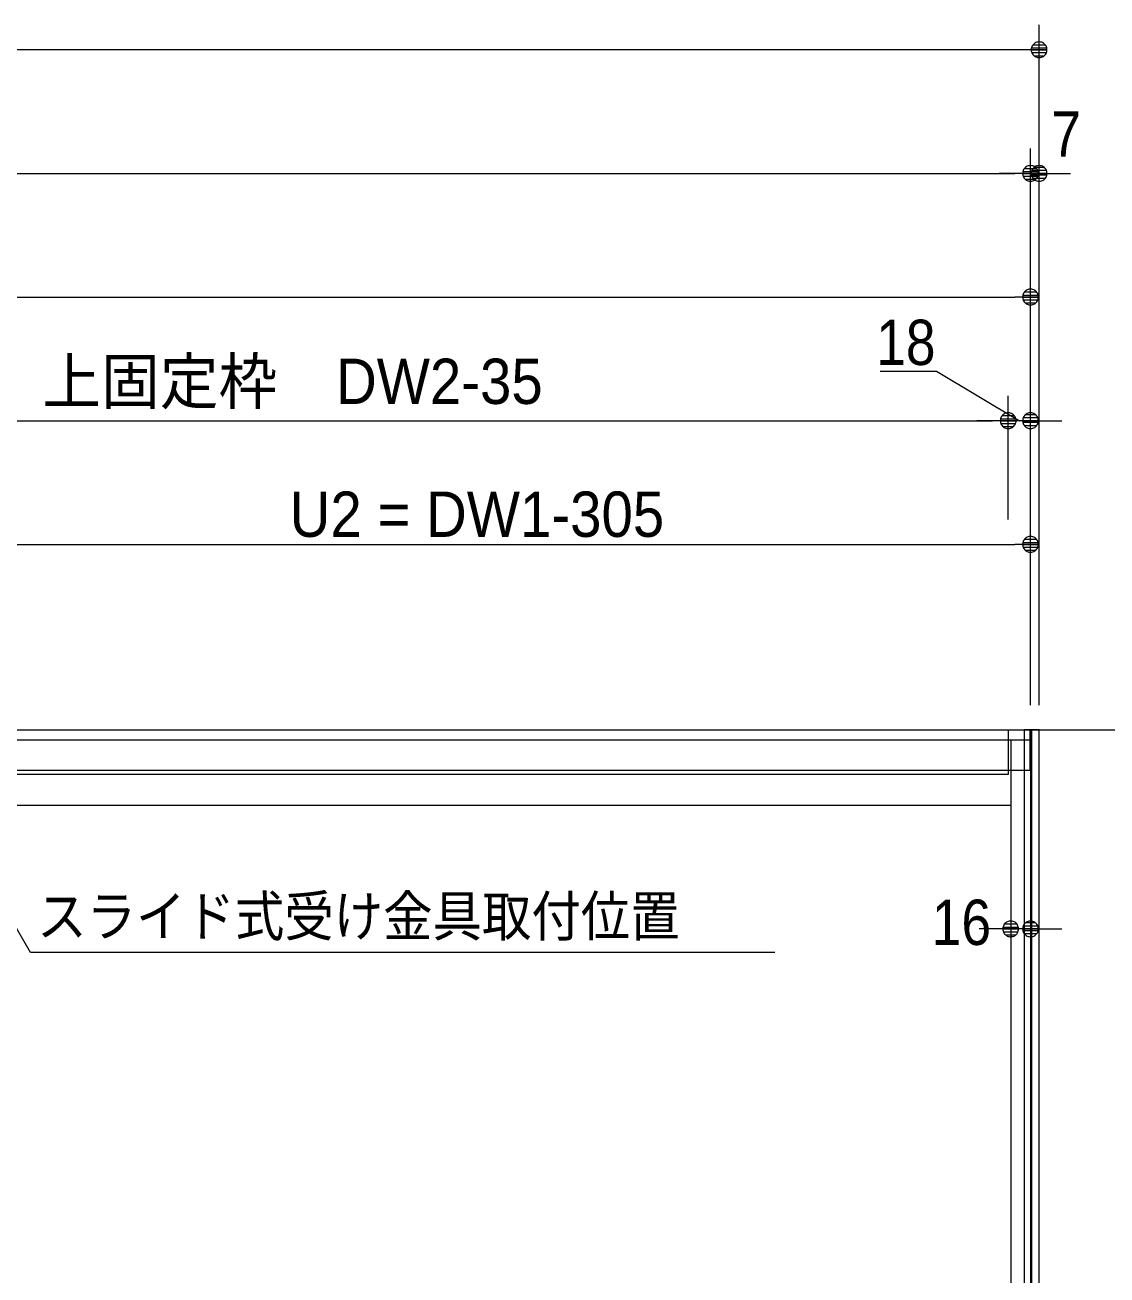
# Model space of a CAD drawing. Units: millimetres, scale not verified. Extents: x -6062 to 6062, y -3045 to 3045.
# Drawn here: x -1732 to -858, y -91 to 920 of the extents above; entities that cross this region are included whole.
import ezdxf
from ezdxf.enums import TextEntityAlignment as Align

# ---------------------------------------------------------------- set-up
doc = ezdxf.new("R2010")
doc.units = ezdxf.units.MM
doc.header["$LTSCALE"] = 20
for name, color, linetype, lineweight in [('0-0_2寸法-1', 7, 'Continuous', 9), ('0-1_0', 7, 'Continuous', 9), ('0-2_2寸法-2', 7, 'Continuous', 9), ('0-3_2寸法-3', 7, 'Continuous', 9), ('0-4_3一般', 7, 'Continuous', 9)]:
    doc.layers.add(name, color=color, linetype=linetype, lineweight=lineweight)
doc.styles.add('ＭＳ ゴシック', font='')
doc.styles.add('ＭＳ Ｐゴシック', font='')
doc.styles.get('ＭＳ ゴシック').set_extended_font_data('MS Gothic')
doc.styles.get('ＭＳ Ｐゴシック').set_extended_font_data('MS PGothic')

# ---------------------------------------------------------------- blocks, each defined once
blk = doc.blocks.new('_Dot')
at = {"layer": '0-1_0'}
for p, q in [((-10, 0), (-20, 0)), ((9.78, 2), (-9.78, 2)), ((7.99, 6), (-7.99, 6)), ((9.16, -3.98), (-9.16, -3.98)), ((6, -7.98), (-6, -7.98))]:
    blk.add_line(p, q, dxfattribs=at)
for points in [[(10, 0), (9.92, 1.25), (9.69, 2.49), (9.3, 3.68), (8.76, 4.82), (8.09, 5.88), (7.29, 6.85), (6.37, 7.71), (5.36, 8.44), (4.26, 9.05), (3.09, 9.51), (1.87, 9.82), (0.63, 9.98), (-0.63, 9.98), (-1.87, 9.82), (-3.09, 9.51), (-4.26, 9.05), (-5.36, 8.44), (-6.37, 7.71), (-7.29, 6.85), (-8.09, 5.88), (-8.76, 4.82), (-9.3, 3.68), (-9.69, 2.49), (-9.92, 1.25), (-10, 0), (0, 0)], [(-10, 0), (-9.92, -1.25), (-9.69, -2.49), (-9.3, -3.68), (-8.76, -4.82), (-8.09, -5.88), (-7.29, -6.85), (-6.37, -7.71), (-5.36, -8.44), (-4.26, -9.05), (-3.09, -9.51), (-1.87, -9.82), (-0.63, -9.98), (0.63, -9.98), (1.87, -9.82), (3.09, -9.51), (4.26, -9.05), (5.36, -8.44), (6.37, -7.71), (7.29, -6.85), (8.09, -5.88), (8.76, -4.82), (9.3, -3.68), (9.69, -2.49), (9.92, -1.25), (10, 0), (0, 0)]]:
    blk.add_lwpolyline(points, close=True, dxfattribs=at)
blk = doc.blocks.new('グループ-61')
at = {"layer": '0-4_3一般'}
for p, q in [((-79696.5, 7000), (19223.5, 7000)), ((17360, 6840), (17360, -40000))]:
    blk.add_line(p, q, dxfattribs=at)
blk = doc.blocks.new('グループ-62')
at = {"layer": '0-4_3一般'}
for p, q in [((-77990, 7000), (17350, 7000)), ((-6300, 7000), (17000, 7000)), ((17000, 7000), (17000, 6280)), ((17350, 7000), (17350, 6340)), ((17360, 7000), (17360, -40000)), ((-6640, 6840), (17360, 6840)), ((17040, 6840), (17040, -40000)), ((17350, 6340), (-77990, 6340)), ((17000, 6280), (-6300, 6280)), ((-6320, 5780), (17040, 5780))]:
    blk.add_line(p, q, dxfattribs=at)
blk = doc.blocks.new('グループ-63')
at = {"layer": '0-4_3一般'}
for name in ['グループ-61', 'グループ-62']:
    blk.add_blockref(name, (0, 0), dxfattribs=at)
blk = doc.blocks.new('グループ-69')
at = {"layer": '0-4_3一般'}
blk.add_line((17380, -40000), (17380, 7000), dxfattribs=at)
blk.add_lwpolyline([(17500, 7000), (17260, 7000), (17260, -40000), (17500, -40000)], close=True, dxfattribs=at)

msp = doc.modelspace()

# ---------------------------------------------------------------- linework, layer by layer
at = {"layer": '0-0_2寸法-1'}
for p, q in [((-912.5, 820), (-912.5, 920)), ((-925.21, 900), (-5681.79, 900)), ((-919.5, 720), (-919.5, 820)), ((-3226.79, 800), (-932.21, 800)), ((-919.5, 620), (-919.5, 720)), ((-3125.79, 700), (-932.21, 700)), ((-937.5, 520), (-937.5, 620)), ((-2089.79, 600), (-950.21, 600)), ((-919.5, 370), (-919.5, 520)), ((-1801.79, 500), (-932.21, 500))]:
    msp.add_line(p, q, dxfattribs=at)
at = {"layer": '0-2_2寸法-2'}
for p, q in [((-919.5, 720), (-919.5, 820)), ((-912.5, 370), (-912.5, 820)), ((-932.21, 800), (-944.92, 800)), ((-912.5, 800), (-919.5, 800)), ((-899.79, 800), (-887.08, 800)), ((-937.5, 520), (-937.5, 620)), ((-919.5, 370), (-919.5, 620)), ((-950.21, 600), (-962.92, 600)), ((-919.5, 600), (-937.5, 600)), ((-906.79, 600), (-894.08, 600)), ((-935.5, 209), (-935.3, 209)), ((-919.5, 209), (-919.3, 209)), ((-948.21, 189), (-960.92, 189)), ((-919.5, 189), (-935.5, 189)), ((-906.79, 189), (-894.08, 189))]:
    msp.add_line(p, q, dxfattribs=at)
msp.add_lwpolyline([(-1041.05, 640), (-995.43, 640), (-928.5, 600)], dxfattribs=at)
at = {"layer": '0-3_2寸法-3'}
msp.add_lwpolyline([(-1126.09, 170), (-1728.02, 170), (-1824.5, 337.1)], dxfattribs=at)

# ---------------------------------------------------------------- block references
at = {"layer": '0-0_2寸法-1', "xscale": 0.6356201, "yscale": 0.6356201}
for p in [(-912.5, 900), (-919.5, 800), (-919.5, 700), (-937.5, 600), (-919.5, 500)]:
    msp.add_blockref('_Dot', p, dxfattribs=at)
at = {"layer": '0-2_2寸法-2', "xscale": 0.6356201, "yscale": 0.6356201}
for p in [(-919.5, 800), (-937.5, 600), (-935.5, 189)]:
    msp.add_blockref('_Dot', p, dxfattribs=at)
at = {"layer": '0-2_2寸法-2', "xscale": 0.6356201, "yscale": 0.6356201, "rotation": 180}
for p in [(-912.5, 800), (-919.5, 600), (-919.5, 189)]:
    msp.add_blockref('_Dot', p, dxfattribs=at)
at = {"layer": '0-4_3一般', "xscale": 0.05, "yscale": 0.05}
for name in ['グループ-63', 'グループ-69']:
    msp.add_blockref(name, (-1787.5, 0), dxfattribs=at)

# ---------------------------------------------------------------- texts
at = {"layer": '0-0_2寸法-1', "style": 'ＭＳ Ｐゴシック', "width": 0.95}
for s, height, p in [('上固定枠\u3000DW2-35', 36.66, (-1718.48, 602.53)), ('U2 = DW1-305', 36.69, (-1518.47, 495.04))]:
    msp.add_text(s, height=height, dxfattribs=at).set_placement(p, align=Align.BOTTOM_LEFT)
at = {"layer": '0-2_2寸法-2', "style": 'ＭＳ Ｐゴシック', "width": 0.9}
for s, p in [('7', (-902.62, 802.48)), ('18', (-1044.27, 634.04)), ('16', (-999.33, 165.03))]:
    msp.add_text(s, height=36.66, dxfattribs=at).set_placement(p, align=Align.BOTTOM_LEFT)
at = {"layer": '0-3_2寸法-3', "style": 'ＭＳ ゴシック', "width": 0.9}
msp.add_text('スライド式受け金具取付位置', height=32.55, dxfattribs=at).set_placement((-1722.62, 173.34), align=Align.BOTTOM_LEFT)

doc.saveas('drawing.dxf')
